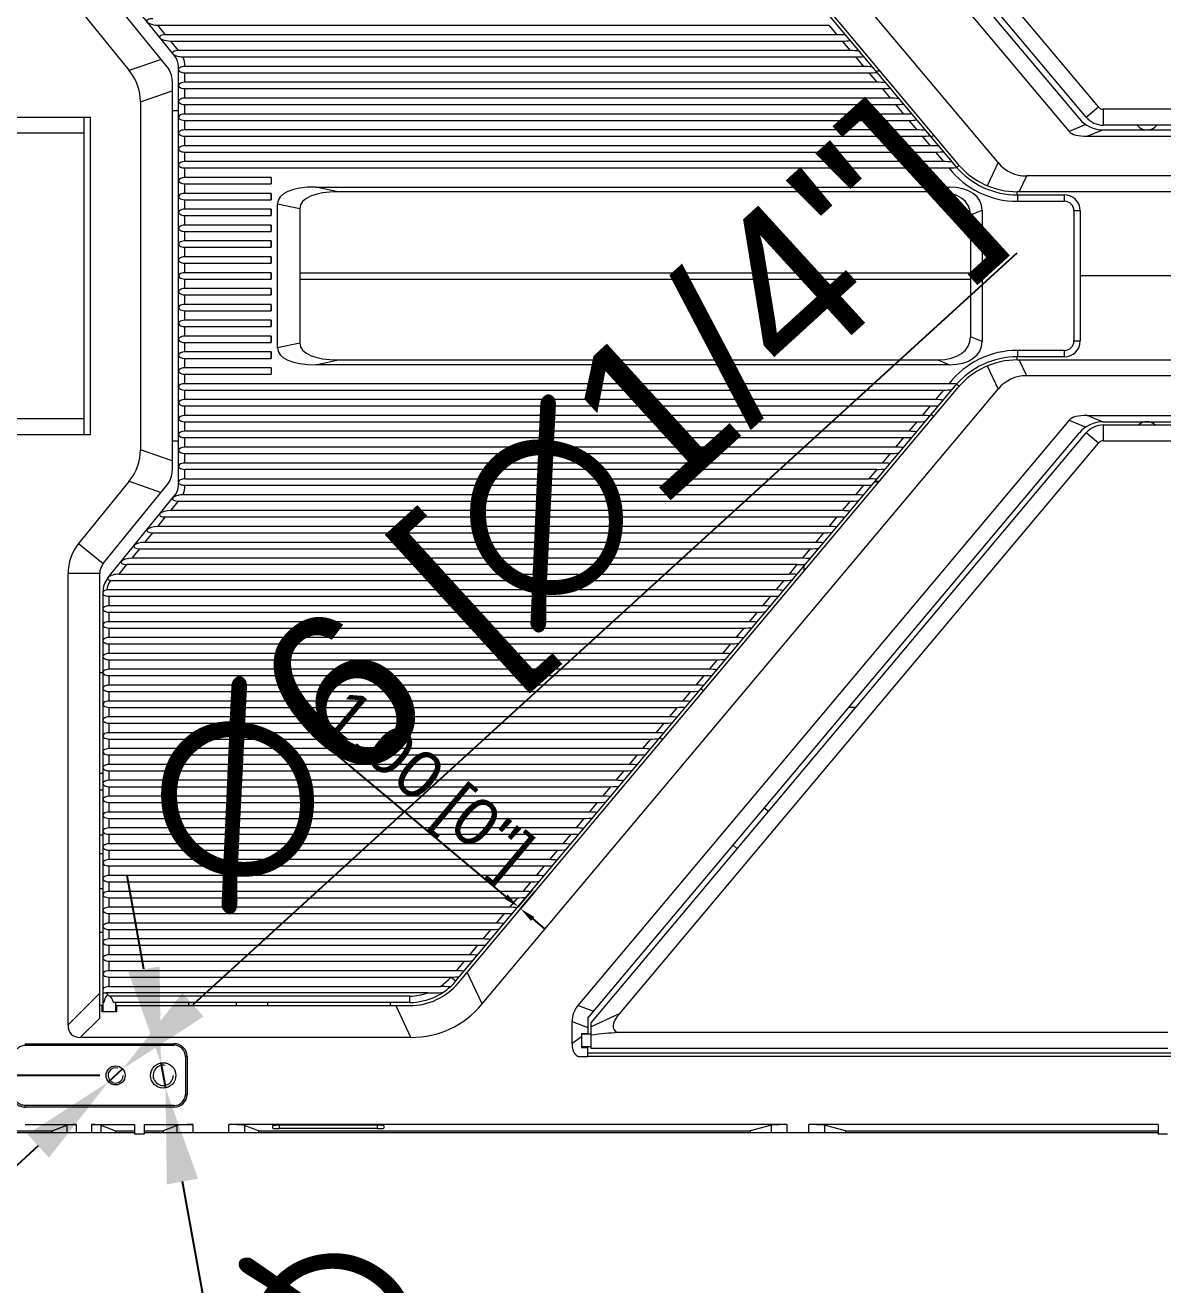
# Model space of a CAD drawing. Header units: millimetres. Extents: x 2185 to 26698, y 9658 to 17427.
# Drawn here: x 4200.4 to 4558.9, y 10549.8 to 10946.8 of the extents above; entities that cross this region are included whole.
import ezdxf

# ---------------------------------------------------------------- set-up
doc = ezdxf.new("R2010")
doc.units = ezdxf.units.MM
doc.linetypes.add('SLD-实线', pattern=[0])
doc.layers.add('文字层', color=8, linetype='SLD-实线', lineweight=15)
doc.styles.get("Standard").update_dxf_attribs({"font": 'arial.ttf'})
doc.dimstyles.new('ISO-25', dxfattribs={"dimtxt": 50, "dimasz": 30, "dimexe": 1.25, "dimexo": 0.625, "dimtad": 1, "dimtxsty": 'Standard', "dimcen": 2.5, "dimadec": 0, "dimazin": 0, "dimtfac": 1, "dimtmove": 0, "dimatfit": 3, "dimfxl": 1, "dimarcsym": 0})
doc.dimstyles.get("Standard").update_dxf_attribs({"dimtxt": 15, "dimasz": 5, "dimexe": 0.18, "dimexo": 0.0625, "dimgap": 0.09, "dimtad": 1, "dimjust": 1, "dimzin": 0, "dimdsep": 46, "dimtxsty": 'Standard', "dimcen": 0.09, "dimadec": 0, "dimazin": 0, "dimtfac": 1, "dimtofl": 0, "dimtmove": 0, "dimatfit": 3, "dimfxl": 1, "dimtolj": 1, "dimtzin": 0, "dimarcsym": 0})
doc.dimstyles.new('我的A-GB-50', dxfattribs={"dimscale": 0.5, "dimtxt": 80, "dimasz": 50, "dimexe": 20, "dimexo": 10, "dimgap": 15, "dimtad": 1, "dimdec": 1, "dimzin": 9, "dimdsep": 46, "dimtxsty": 'Standard', "dimcen": 2.5, "dimadec": 0, "dimazin": 0, "dimtfac": 1, "dimtdec": 1, "dimtmove": 0, "dimatfit": 3, "dimfxl": 2, "dimarcsym": 0})

# ---------------------------------------------------------------- blocks, each defined once
blk = doc.blocks.new('76128193')
at = {"color": 7, "linetype": 'Continuous'}
for p, q in [((-3836.59, 2545.93), (-3681.84, 2361.5)), ((-3679.56, 2361.93), (-3835.59, 2547.88)), ((-3675.73, 2365.15), (-3826.55, 2544.89)), ((-3707.34, 2347.63), (-3869.95, 2541.42)), ((-3839.75, 2541.92), (-3684.94, 2357.42)), ((-3878.2, 2534.14), (-3720.78, 2346.54)), ((-3877.43, 2534.79), (-3720.01, 2347.18)), ((-3987.87, 2407.16), (-3966.72, 2381.11)), ((-3969.17, 2377.77), (-3989.32, 2402.6)), ((-3997.08, 2396.29), (-3981.11, 2376.62)), ((-3969.69, 2387.93), (-3972.12, 2390.93)), ((-3972.12, 2390.93), (-3760.64, 2390.93)), ((-3760.64, 2390.93), (-3758.12, 2387.93)), ((-3758.12, 2387.93), (-3969.69, 2387.93)), ((-3965.63, 2382.93), (-3968.06, 2385.93)), ((-3968.06, 2385.93), (-3756.44, 2385.93)), ((-3753.93, 2382.93), (-3965.63, 2382.93)), ((-3756.44, 2385.93), (-3753.93, 2382.93)), ((-3971.11, 2380.17), (-3981.11, 2376.62)), ((-3964.27, 2380.93), (-3752.25, 2380.93)), ((-3752.25, 2380.93), (-3749.73, 2377.93)), ((-3965.6, 2245.91), (-3965.6, 2377.95)), ((-3749.73, 2377.93), (-3963.6, 2377.93)), ((-3963.6, 2372.93), (-3963.6, 2375.93)), ((-3963.6, 2375.93), (-3748.05, 2375.93)), ((-3748.05, 2375.93), (-3745.53, 2372.93)), ((-3744.55, 2376.43), (-3745.86, 2376.43)), ((-3977.6, 2366.73), (-3967.6, 2370.28)), ((-3967.6, 2373.36), (-3967.6, 2250.5)), ((-3745.53, 2372.93), (-3963.6, 2372.93)), ((-3963.6, 2367.93), (-3963.6, 2370.93)), ((-3963.6, 2370.93), (-3743.86, 2370.93)), ((-3743.86, 2370.93), (-3741.34, 2367.93)), ((-3977.6, 2366.73), (-3977.6, 2257.13)), ((-3741.34, 2367.93), (-3963.6, 2367.93)), ((-3965.6, 2363.93), (-3967.6, 2363.93)), ((-3963.6, 2362.93), (-3963.6, 2365.93)), ((-3963.6, 2365.93), (-3739.66, 2365.93)), ((-3737.14, 2362.93), (-3963.6, 2362.93)), ((-3739.66, 2365.93), (-3737.14, 2362.93)), ((-3679.56, 2361.93), (-3675.73, 2365.15)), ((-3591.8, 2364.43), (-3674.19, 2364.43)), ((-3674.19, 2364.43), (-3674.19, 2359.43)), ((-4018.07, 2361.93), (-3993.39, 2361.93)), ((-3995.39, 2261.93), (-3995.39, 2361.93)), ((-3993.39, 2261.93), (-3993.39, 2361.93)), ((-3963.6, 2357.93), (-3963.6, 2360.93)), ((-3963.6, 2360.93), (-3735.47, 2360.93)), ((-3735.47, 2360.93), (-3732.95, 2357.93)), ((-3679.68, 2359.59), (-3684.94, 2357.42)), ((-3591.8, 2359.43), (-3674.19, 2359.43)), ((-3995.39, 2356.93), (-4018.42, 2356.93)), ((-3732.95, 2357.93), (-3963.6, 2357.93)), ((-3963.6, 2352.93), (-3963.6, 2355.93)), ((-3963.6, 2355.93), (-3731.27, 2355.93)), ((-3731.27, 2355.93), (-3728.75, 2352.93)), ((-3727.62, 2356.25), (-3728.29, 2355.59)), ((-3679.26, 2355.93), (-3674.4, 2357.93)), ((-3679.26, 2355.93), (-3587.86, 2355.93)), ((-3674.18, 2357.93), (-3589.86, 2357.93)), ((-3728.75, 2352.93), (-3963.6, 2352.93)), ((-3963.6, 2347.93), (-3963.6, 2350.93)), ((-3963.6, 2350.93), (-3727.07, 2350.93)), ((-3727.07, 2350.93), (-3724.56, 2347.93)), ((-3724.56, 2347.93), (-3963.6, 2347.93)), ((-3719.59, 2346.69), (-3720.36, 2346.05)), ((-3707.34, 2347.63), (-3710.74, 2340.34)), ((-3963.6, 2342.93), (-3963.6, 2345.93)), ((-3963.6, 2345.93), (-3722.86, 2345.93)), ((-3936.38, 2342.93), (-3963.6, 2342.93)), ((-3936.38, 2342.93), (-3936.38, 2340.93)), ((-3700.66, 2338.43), (-3698.32, 2343.43)), ((-3577.64, 2343.43), (-3698.32, 2343.43)), ((-3963.6, 2337.93), (-3963.6, 2340.93)), ((-3963.6, 2340.93), (-3936.38, 2340.93)), ((-3915.31, 2338.43), (-3922.37, 2339.93)), ((-3922.37, 2339.93), (-3722.68, 2339.93)), ((-3726.36, 2338.43), (-3915.31, 2338.43)), ((-3722.68, 2339.93), (-3726.36, 2338.43)), ((-3701.29, 2337.43), (-3701.29, 2338.43)), ((-3576.43, 2338.43), (-3701.26, 2338.43)), ((-3936.38, 2337.93), (-3963.6, 2337.93)), ((-3963.6, 2332.93), (-3963.6, 2335.93)), ((-3963.6, 2335.93), (-3936.38, 2335.93)), ((-3936.56, 2337.49), (-3936.56, 2336.37)), ((-3936.38, 2337.93), (-3936.38, 2335.93)), ((-3934.4, 2289.19), (-3934.4, 2334.67)), ((-3934.4, 2334.67), (-3927.34, 2333.17)), ((-3701.24, 2337.43), (-3686.43, 2337.43)), ((-3701.24, 2337.43), (-3701.24, 2335.43)), ((-3701.24, 2335.43), (-3686.43, 2335.43)), ((-3686.43, 2335.43), (-3686.43, 2337.43)), ((-3936.38, 2332.93), (-3963.6, 2332.93)), ((-3963.6, 2327.93), (-3963.6, 2330.93)), ((-3963.6, 2330.93), (-3936.38, 2330.93)), ((-3936.56, 2332.49), (-3936.56, 2331.37)), ((-3936.38, 2332.93), (-3936.38, 2330.93)), ((-3927.34, 2333.17), (-3927.35, 2312.93)), ((-3716.01, 2331.13), (-3712.33, 2332.63)), ((-3716.01, 2331.13), (-3716.01, 2292.73)), ((-3712.33, 2332.63), (-3712.33, 2291.23)), ((-3681.43, 2332.43), (-3683.43, 2332.43)), ((-3683.43, 2332.43), (-3683.43, 2291.43)), ((-3681.43, 2332.43), (-3681.43, 2291.43)), ((-3936.38, 2327.93), (-3963.6, 2327.93)), ((-3936.56, 2327.49), (-3936.56, 2326.37)), ((-3936.38, 2327.93), (-3936.38, 2325.93)), ((-3963.6, 2322.93), (-3963.6, 2325.93)), ((-3963.6, 2325.93), (-3936.38, 2325.93)), ((-3936.38, 2322.93), (-3963.6, 2322.93)), ((-3936.56, 2322.49), (-3936.56, 2321.37)), ((-3936.38, 2322.93), (-3936.38, 2320.93)), ((-3963.6, 2317.93), (-3963.6, 2320.93)), ((-3963.6, 2320.93), (-3936.38, 2320.93)), ((-3936.38, 2317.93), (-3963.6, 2317.93)), ((-3963.6, 2312.93), (-3963.6, 2315.93)), ((-3963.6, 2315.93), (-3936.38, 2315.93)), ((-3936.56, 2317.49), (-3936.56, 2316.37)), ((-3936.38, 2317.93), (-3936.38, 2315.93)), ((-3936.38, 2312.93), (-3963.6, 2312.93)), ((-3963.6, 2307.93), (-3963.6, 2310.93)), ((-3963.6, 2310.93), (-3936.38, 2310.93)), ((-3936.56, 2312.49), (-3936.56, 2311.37)), ((-3936.38, 2312.93), (-3936.38, 2310.93)), ((-3927.35, 2312.93), (-3927.35, 2310.93)), ((-3927.35, 2310.93), (-3927.34, 2290.69)), ((-3927.34, 2312.93), (-3716.01, 2312.93)), ((-3927.34, 2310.93), (-3716.01, 2310.93)), ((-3631.64, 2311.93), (-3681.43, 2311.93)), ((-3936.38, 2307.93), (-3963.6, 2307.93)), ((-3936.56, 2307.49), (-3936.56, 2306.37)), ((-3936.38, 2307.93), (-3936.38, 2305.93)), ((-3963.6, 2302.93), (-3963.6, 2305.93)), ((-3963.6, 2305.93), (-3936.38, 2305.93)), ((-3936.38, 2302.93), (-3963.6, 2302.93)), ((-3936.38, 2302.93), (-3936.38, 2300.93)), ((-3963.6, 2297.93), (-3963.6, 2300.93)), ((-3963.6, 2300.93), (-3936.38, 2300.93)), ((-3936.56, 2302.49), (-3936.56, 2301.37)), ((-3936.38, 2297.93), (-3963.6, 2297.93)), ((-3963.6, 2292.93), (-3963.6, 2295.93)), ((-3963.6, 2295.93), (-3936.38, 2295.93)), ((-3936.56, 2297.49), (-3936.56, 2296.37)), ((-3936.38, 2297.93), (-3936.38, 2295.93)), ((-3936.38, 2292.93), (-3963.6, 2292.93)), ((-3963.6, 2287.93), (-3963.6, 2290.93)), ((-3963.6, 2290.93), (-3936.38, 2290.93)), ((-3936.56, 2292.49), (-3936.56, 2291.37)), ((-3936.38, 2292.93), (-3936.38, 2290.93)), ((-3927.34, 2290.69), (-3934.4, 2289.19)), ((-3712.33, 2291.23), (-3716.01, 2292.73)), ((-3683.43, 2291.43), (-3681.43, 2291.43)), ((-3936.38, 2287.93), (-3963.6, 2287.93)), ((-3936.56, 2287.49), (-3936.56, 2286.37)), ((-3936.38, 2287.93), (-3936.38, 2285.93)), ((-3686.43, 2288.43), (-3701.24, 2288.43)), ((-3701.24, 2288.43), (-3701.24, 2286.43)), ((-3686.43, 2286.43), (-3686.43, 2288.43)), ((-3963.6, 2282.93), (-3963.6, 2285.93)), ((-3963.6, 2285.93), (-3936.38, 2285.93)), ((-3936.38, 2282.93), (-3963.6, 2282.93)), ((-3936.38, 2282.93), (-3936.38, 2280.93)), ((-3922.37, 2283.93), (-3915.31, 2285.43)), ((-3722.68, 2283.93), (-3922.37, 2283.93)), ((-3915.31, 2285.43), (-3726.36, 2285.43)), ((-3726.36, 2285.43), (-3722.68, 2283.93)), ((-3710.74, 2283.52), (-3707.34, 2276.23)), ((-3701.29, 2285.43), (-3701.29, 2286.43)), ((-3701.26, 2285.43), (-3576.43, 2285.43)), ((-3686.43, 2286.43), (-3701.24, 2286.43)), ((-3698.32, 2280.43), (-3700.66, 2285.43)), ((-3963.6, 2277.93), (-3963.6, 2280.93)), ((-3963.6, 2280.93), (-3936.38, 2280.93)), ((-3577.64, 2280.43), (-3698.32, 2280.43)), ((-3722.86, 2277.93), (-3963.6, 2277.93)), ((-3963.6, 2272.93), (-3963.6, 2275.93)), ((-3963.6, 2275.93), (-3724.56, 2275.93)), ((-3878.2, 2089.72), (-3720.78, 2277.32)), ((-3877.43, 2089.07), (-3720.01, 2276.68)), ((-3869.95, 2082.44), (-3707.34, 2276.23)), ((-3724.56, 2275.93), (-3727.07, 2272.93)), ((-3720.36, 2277.81), (-3719.59, 2277.17)), ((-3727.07, 2272.93), (-3963.6, 2272.93)), ((-3963.6, 2267.93), (-3963.6, 2270.93)), ((-3963.6, 2270.93), (-3728.75, 2270.93)), ((-3728.75, 2270.93), (-3731.27, 2267.93)), ((-4019.41, 2266.93), (-3995.39, 2266.93)), ((-3731.27, 2267.93), (-3963.6, 2267.93)), ((-3728.29, 2268.28), (-3727.62, 2267.61)), ((-3674.4, 2265.93), (-3679.26, 2267.93)), ((-3679.26, 2267.93), (-3587.86, 2267.93)), ((-3963.6, 2262.93), (-3963.6, 2265.93)), ((-3963.6, 2265.93), (-3732.95, 2265.93)), ((-3735.47, 2262.93), (-3963.6, 2262.93)), ((-3684.94, 2266.44), (-3839.75, 2081.94)), ((-3732.95, 2265.93), (-3735.47, 2262.93)), ((-3684.94, 2266.44), (-3679.68, 2264.28)), ((-3674.19, 2264.93), (-3591.81, 2264.93)), ((-3674.19, 2264.93), (-3674.19, 2259.93)), ((-3674.18, 2265.93), (-3589.86, 2265.93)), ((-4018.07, 2261.93), (-3993.39, 2261.93)), ((-3967.6, 2259.93), (-3965.6, 2259.93)), ((-3963.6, 2257.93), (-3963.6, 2260.93)), ((-3963.6, 2260.93), (-3737.14, 2260.93)), ((-3836.59, 2077.93), (-3681.84, 2262.36)), ((-3835.59, 2076.48), (-3679.56, 2262.43)), ((-3826.55, 2079.47), (-3675.73, 2259.22)), ((-3737.14, 2260.93), (-3739.66, 2257.93)), ((-3675.73, 2259.22), (-3679.56, 2262.43)), ((-3674.19, 2259.93), (-3591.81, 2259.93)), ((-3967.6, 2253.58), (-3977.6, 2257.13)), ((-3739.66, 2257.93), (-3963.6, 2257.93)), ((-3963.6, 2252.93), (-3963.6, 2255.93)), ((-3963.6, 2255.93), (-3741.34, 2255.93)), ((-3741.34, 2255.93), (-3743.86, 2252.93)), ((-3743.86, 2252.93), (-3963.6, 2252.93)), ((-3981.11, 2247.24), (-3997.08, 2227.57)), ((-3981.11, 2247.24), (-3971.11, 2243.69)), ((-3963.6, 2247.93), (-3963.6, 2250.93)), ((-3745.53, 2250.93), (-3963.6, 2250.93)), ((-3963.6, 2247.93), (-3748.05, 2247.93)), ((-3745.53, 2250.93), (-3748.05, 2247.93)), ((-3744.81, 2247.13), (-3746.11, 2247.13)), ((-3989.32, 2221.27), (-3969.17, 2246.09)), ((-3963.6, 2245.93), (-3749.73, 2245.93)), ((-3749.73, 2245.93), (-3752.25, 2242.93)), ((-3746.24, 2246.97), (-3744.94, 2246.97)), ((-3987.87, 2216.7), (-3966.72, 2242.76)), ((-3968.06, 2237.93), (-3965.63, 2240.93)), ((-3965.63, 2240.93), (-3753.93, 2240.93)), ((-3752.25, 2242.93), (-3964.27, 2242.93)), ((-3753.93, 2240.93), (-3756.44, 2237.93)), ((-3972.12, 2232.93), (-3969.69, 2235.93)), ((-3969.69, 2235.93), (-3758.12, 2235.93)), ((-3756.44, 2237.93), (-3968.06, 2237.93)), ((-3758.12, 2235.93), (-3760.64, 2232.93)), ((-3760.64, 2232.93), (-3972.12, 2232.93)), ((-3997.08, 2227.57), (-3989.32, 2221.27)), ((-3976.18, 2227.93), (-3973.74, 2230.93)), ((-3764.83, 2227.93), (-3976.18, 2227.93)), ((-3973.74, 2230.93), (-3762.32, 2230.93)), ((-3762.32, 2230.93), (-3764.83, 2227.93)), ((-3980.24, 2222.93), (-3977.8, 2225.93)), ((-3977.8, 2225.93), (-3766.51, 2225.93)), ((-3766.51, 2225.93), (-3769.03, 2222.93)), ((-3984.29, 2217.93), (-3981.86, 2220.93)), ((-3770.71, 2220.93), (-3981.86, 2220.93)), ((-3769.03, 2222.93), (-3980.24, 2222.93)), ((-3770.71, 2220.93), (-3773.22, 2217.93)), ((-3768.43, 2218.97), (-3768.43, 2220.53)), ((-4000.43, 2075.85), (-4000.43, 2218.12)), ((-3990.43, 2218.12), (-4000.43, 2218.12)), ((-3990.43, 2078.01), (-3990.43, 2218.12)), ((-3986.95, 2215.93), (-3774.9, 2215.93)), ((-3984.29, 2217.93), (-3773.22, 2217.93)), ((-3774.9, 2215.93), (-3777.42, 2212.93)), ((-3989.43, 2212.29), (-3989.43, 2079.93)), ((-3777.42, 2212.93), (-3988.2, 2212.93)), ((-3987.43, 2207.93), (-3987.43, 2210.93)), ((-3987.43, 2210.93), (-3779.1, 2210.93)), ((-3781.62, 2207.93), (-3987.43, 2207.93)), ((-3779.1, 2210.93), (-3781.62, 2207.93)), ((-3987.43, 2202.93), (-3987.43, 2205.93)), ((-3987.43, 2205.93), (-3783.29, 2205.93)), ((-3783.29, 2205.93), (-3785.81, 2202.93)), ((-3785.81, 2202.93), (-3987.43, 2202.93)), ((-3987.43, 2197.93), (-3987.43, 2200.93)), ((-3987.43, 2200.93), (-3787.49, 2200.93)), ((-3787.49, 2200.93), (-3790.01, 2197.93)), ((-3790.01, 2197.93), (-3987.43, 2197.93)), ((-3987.43, 2192.93), (-3987.43, 2195.93)), ((-3987.43, 2195.93), (-3791.68, 2195.93)), ((-3791.68, 2195.93), (-3794.2, 2192.93)), ((-3794.2, 2192.93), (-3987.43, 2192.93)), ((-3987.43, 2187.93), (-3987.43, 2190.93)), ((-3987.43, 2190.93), (-3795.88, 2190.93)), ((-3798.4, 2187.93), (-3987.43, 2187.93)), ((-3795.88, 2190.93), (-3798.4, 2187.93)), ((-3990.43, 2186.93), (-3989.43, 2186.93)), ((-3987.43, 2182.93), (-3987.43, 2185.93)), ((-3987.43, 2185.93), (-3800.08, 2185.93)), ((-3800.08, 2185.93), (-3802.59, 2182.93)), ((-3802.59, 2182.93), (-3987.43, 2182.93)), ((-3987.43, 2177.93), (-3987.43, 2180.93)), ((-3987.43, 2180.93), (-3804.27, 2180.93)), ((-3804.27, 2180.93), (-3806.79, 2177.93)), ((-3800.21, 2181.1), (-3800.98, 2181.74)), ((-3806.79, 2177.93), (-3987.43, 2177.93)), ((-3987.43, 2172.93), (-3987.43, 2175.93)), ((-3987.43, 2175.93), (-3808.47, 2175.93)), ((-3808.47, 2175.93), (-3810.98, 2172.93)), ((-3752.14, 2175.93), (-3754.36, 2175.93)), ((-3810.98, 2172.93), (-3987.43, 2172.93)), ((-3987.43, 2167.93), (-3987.43, 2170.93)), ((-3987.43, 2170.93), (-3812.66, 2170.93)), ((-3815.18, 2167.93), (-3987.43, 2167.93)), ((-3812.66, 2170.93), (-3815.18, 2167.93)), ((-3987.43, 2162.93), (-3987.43, 2165.93)), ((-3987.43, 2165.93), (-3816.86, 2165.93)), ((-3816.86, 2165.93), (-3819.38, 2162.93)), ((-3813.83, 2166.42), (-3813.07, 2165.78)), ((-3819.38, 2162.93), (-3987.43, 2162.93)), ((-3987.43, 2157.93), (-3987.43, 2160.93)), ((-3987.43, 2160.93), (-3821.05, 2160.93)), ((-3821.05, 2160.93), (-3823.57, 2157.93)), ((-3823.57, 2157.93), (-3987.43, 2157.93)), ((-3987.43, 2152.93), (-3987.43, 2155.93)), ((-3987.43, 2155.93), (-3825.25, 2155.93)), ((-3825.25, 2155.93), (-3827.77, 2152.93)), ((-3990.43, 2155.19), (-3989.43, 2155.19)), ((-3827.77, 2152.93), (-3987.43, 2152.93)), ((-3989.43, 2149.79), (-3990.43, 2149.79)), ((-3987.43, 2147.93), (-3987.43, 2150.93)), ((-3987.43, 2150.93), (-3829.44, 2150.93)), ((-3831.96, 2147.93), (-3987.43, 2147.93)), ((-3829.44, 2150.93), (-3831.96, 2147.93)), ((-3987.43, 2142.93), (-3987.43, 2145.93)), ((-3987.43, 2145.93), (-3833.64, 2145.93)), ((-3833.64, 2145.93), (-3836.16, 2142.93)), ((-3779.71, 2143.07), (-3781.02, 2144.16)), ((-3836.16, 2142.93), (-3987.43, 2142.93)), ((-3987.43, 2137.93), (-3987.43, 2140.93)), ((-3987.43, 2140.93), (-3837.84, 2140.93)), ((-3837.84, 2140.93), (-3840.35, 2137.93)), ((-3840.35, 2137.93), (-3987.43, 2137.93)), ((-3987.43, 2132.93), (-3987.43, 2135.93)), ((-3987.43, 2135.93), (-3842.03, 2135.93)), ((-3842.03, 2135.93), (-3844.55, 2132.93)), ((-3990.43, 2135.79), (-3989.43, 2135.79)), ((-3844.55, 2132.93), (-3987.43, 2132.93)), ((-3790.83, 2132.46), (-3789.56, 2131.33)), ((-3989.43, 2129.79), (-3990.43, 2129.79)), ((-3987.43, 2127.93), (-3987.43, 2130.93)), ((-3987.43, 2130.93), (-3846.23, 2130.93)), ((-3848.74, 2127.93), (-3987.43, 2127.93)), ((-3846.23, 2130.93), (-3848.74, 2127.93)), ((-3987.43, 2122.93), (-3987.43, 2125.93)), ((-3987.43, 2125.93), (-3850.42, 2125.93)), ((-3850.42, 2125.93), (-3852.94, 2122.93)), ((-3852.94, 2122.93), (-3987.43, 2122.93)), ((-3987.43, 2117.93), (-3987.43, 2120.93)), ((-3987.43, 2120.93), (-3854.62, 2120.93)), ((-3854.62, 2120.93), (-3857.13, 2117.93)), ((-3990.43, 2118.86), (-3989.43, 2118.86)), ((-3857.13, 2117.93), (-3987.43, 2117.93)), ((-3987.43, 2112.93), (-3987.43, 2115.93)), ((-3987.43, 2115.93), (-3858.81, 2115.93)), ((-3861.33, 2112.93), (-3987.43, 2112.93)), ((-3858.81, 2115.93), (-3861.33, 2112.93)), ((-3987.43, 2107.93), (-3987.43, 2110.93)), ((-3987.43, 2110.93), (-3863.01, 2110.93)), ((-3863.01, 2110.93), (-3865.53, 2107.93)), ((-3989.43, 2105), (-3990.43, 2105)), ((-3865.53, 2107.93), (-3987.43, 2107.93)), ((-3987.43, 2105.93), (-3867.2, 2105.93)), ((-3987.43, 2102.93), (-3987.43, 2105.93)), ((-3867.2, 2105.93), (-3869.72, 2102.93)), ((-3869.72, 2102.93), (-3987.43, 2102.93)), ((-3987.43, 2100.93), (-3871.4, 2100.93)), ((-3987.43, 2097.93), (-3987.43, 2100.93)), ((-3871.4, 2100.93), (-3873.92, 2097.93)), ((-3873.92, 2097.93), (-3987.43, 2097.93)), ((-3987.43, 2095.93), (-3875.59, 2095.93)), ((-3987.43, 2092.93), (-3987.43, 2095.93)), ((-3878.11, 2092.93), (-3987.43, 2092.93)), ((-3875.59, 2095.93), (-3878.11, 2092.93)), ((-3869.95, 2082.44), (-3874.61, 2092.44)), ((-3987.43, 2090.93), (-3879.79, 2090.93)), ((-3987.43, 2087.93), (-3987.43, 2090.93)), ((-3879.64, 2090.93), (-3878.2, 2089.72)), ((-3990.43, 2085.85), (-4000.43, 2075.85)), ((-3988.4, 2085.93), (-3987.43, 2084.93)), ((-3887.01, 2085.93), (-3988.4, 2085.93)), ((-3987.43, 2087.93), (-3883.11, 2087.93)), ((-3892.75, 2084.93), (-3987.43, 2084.93)), ((-3892.75, 2082.93), (-3892.75, 2084.93)), ((-3989.45, 2081.93), (-3990.43, 2081.93)), ((-3989.68, 2079.93), (-3989.68, 2081.93)), ((-3989.13, 2082.93), (-3989.43, 2082.93)), ((-3892.75, 2082.93), (-3986.11, 2082.93)), ((-3985.43, 2082.93), (-3985.43, 2079.93)), ((-3985.43, 2081.93), (-3892.75, 2081.93)), ((-3985.18, 2081.93), (-3985.18, 2079.93)), ((-3962.36, 2081.93), (-3962.36, 2082.93)), ((-3947.43, 2082.93), (-3947.43, 2081.93)), ((-3937.43, 2081.93), (-3937.43, 2082.93)), ((-3898.93, 2082.93), (-3898.93, 2081.93)), ((-3897.14, 2081.93), (-3892.48, 2071.93)), ((-3834.75, 2080.12), (-3839.75, 2081.94)), ((-3996.51, 2071.93), (-3990.43, 2078.01)), ((-3985.18, 2079.93), (-3989.68, 2079.93)), ((-3841.59, 2076.9), (-3836.59, 2075.08)), ((-3841.59, 2069.85), (-3841.59, 2076.9)), ((-3836.59, 2077.93), (-3836.59, 2073.18)), ((-3826.55, 2079.47), (-3835.59, 2075.26)), ((-3835.59, 2068.43), (-3835.59, 2076.48)), ((-3838.59, 2073.18), (-3836.59, 2073.18)), ((-3838.59, 2073.18), (-3838.59, 2068.68)), ((-3838.59, 2073.07), (-3836.59, 2073.07)), ((-3835.59, 2072.93), (-3838.59, 2072.93)), ((-3836.59, 2072.93), (-3836.59, 2073.07)), ((-3653.88, 2073.43), (-3827.14, 2073.43)), ((-4013.93, 2069.93), (-3966.93, 2069.93)), ((-4013.93, 2069.93), (-4013.93, 2069.43)), ((-4013.92, 2069.43), (-3966.93, 2069.43)), ((-3996.51, 2071.93), (-3892.48, 2071.93)), ((-3966.93, 2069.43), (-3966.93, 2069.93)), ((-3835.59, 2068.93), (-3838.59, 2068.93)), ((-3836.59, 2068.79), (-3838.59, 2068.79)), ((-3838.59, 2068.68), (-3836.59, 2068.68)), ((-3836.59, 2068.79), (-3836.59, 2068.93)), ((-3836.59, 2065.93), (-3836.59, 2068.68)), ((-3653.88, 2068.43), (-3835.59, 2068.43)), ((-3962.93, 2065.93), (-3963.43, 2065.93)), ((-3963.43, 2065.93), (-3963.43, 2053.93)), ((-3962.93, 2065.93), (-3962.93, 2053.93)), ((-3651.21, 2066.93), (-3836.59, 2066.93)), ((-3651.21, 2065.93), (-3836.59, 2065.93)), ((-3963.43, 2053.93), (-3962.93, 2053.93)), ((-4013.93, 2050.43), (-4013.93, 2049.93)), ((-3966.93, 2049.93), (-4013.93, 2049.93)), ((-3966.93, 2050.43), (-4013.92, 2050.43)), ((-3966.93, 2049.93), (-3966.93, 2050.43)), ((-4020.43, 2041.93), (-3979.43, 2041.93)), ((-4019.93, 2042.43), (-4005.43, 2042.43)), ((-4013.93, 2044.43), (-3997.83, 2044.43)), ((-4005.43, 2042.43), (-4000.8, 2044.28)), ((-4005.43, 2042.43), (-4005.43, 2041.93)), ((-4000.8, 2044.28), (-4000.8, 2041.93)), ((-3997.83, 2044.43), (-3997.83, 2041.93)), ((-3993.03, 2044.43), (-3979.43, 2044.43)), ((-3993.03, 2044.43), (-3993.03, 2041.93)), ((-3990.07, 2044.28), (-3985.43, 2042.43)), ((-3990.07, 2044.28), (-3990.07, 2041.93)), ((-3985.43, 2042.43), (-3979.43, 2042.43)), ((-3985.43, 2042.43), (-3985.43, 2041.93)), ((-3979.43, 2044.43), (-3979.43, 2041.43)), ((-3976.43, 2041.43), (-3979.43, 2041.43)), ((-3976.43, 2044.43), (-3961.1, 2044.43)), ((-3976.43, 2044.43), (-3976.43, 2041.43)), ((-3976.43, 2042.43), (-3970.43, 2042.43)), ((-3976.43, 2041.93), (-3656.93, 2041.93)), ((-3966.05, 2044.19), (-3970.43, 2042.43)), ((-3970.43, 2042.43), (-3970.43, 2041.93)), ((-3966.05, 2041.93), (-3966.05, 2044.19)), ((-3961.1, 2044.43), (-3961.1, 2041.93)), ((-3773.89, 2044.43), (-3949.77, 2044.43)), ((-3949.77, 2041.93), (-3949.77, 2044.43)), ((-3940.43, 2042.43), (-3944.82, 2044.19)), ((-3944.82, 2044.19), (-3944.82, 2041.93)), ((-3940.43, 2042.43), (-3785.43, 2042.43)), ((-3940.43, 2042.43), (-3940.43, 2041.93)), ((-3935.93, 2043.29), (-3935.93, 2044.09)), ((-3902.93, 2044.2), (-3933.93, 2044.2)), ((-3933.93, 2044.2), (-3933.93, 2043.17)), ((-3902.93, 2043.17), (-3933.93, 2043.17)), ((-3902.93, 2043.17), (-3902.93, 2044.2)), ((-3900.93, 2044.09), (-3900.93, 2043.29)), ((-3778.78, 2044.21), (-3785.43, 2042.43)), ((-3785.43, 2042.43), (-3785.43, 2041.93)), ((-3778.78, 2041.93), (-3778.78, 2044.21)), ((-3773.89, 2044.43), (-3773.89, 2041.93)), ((-3656.93, 2044.43), (-3766.98, 2044.43)), ((-3766.98, 2041.93), (-3766.98, 2044.43)), ((-3755.43, 2042.43), (-3762.09, 2044.21)), ((-3762.09, 2044.21), (-3762.09, 2041.93)), ((-3755.43, 2042.43), (-3656.93, 2042.43)), ((-3755.43, 2042.43), (-3755.43, 2041.93)), ((-3656.93, 2044.43), (-3656.93, 2041.43)), ((-3653.93, 2041.43), (-3656.93, 2041.43))]:
    blk.add_line(p, q, dxfattribs=at)
for centre, radius in [((-3985.43, 2059.93), 3), ((-3970.43, 2059.93), 4)]:
    blk.add_circle(centre, radius, dxfattribs=at)
for centre, radius, start, end in [((-3970.6, 2377.95), 5, 0, 39.0635), ((-3970.6, 2377.95), 7, 359.8028, 25.1589), ((-3974.6, 2373.36), 7, 0, 39.0635), ((-3674.19, 2366.43), 2, 220, 270), ((-3674.18, 2367.93), 10, 220, 270), ((-3674.19, 2366.43), 7, 220, 270), ((-3660.43, 2361.93), 4, 219.3608, 320.6392), ((-3701.24, 2362.93), 25.5, 220, 270.0005), ((-3701.24, 2362.93), 24.5, 220.0024, 269.9697), ((-3701.24, 2362.93), 27.5, 218.1835, 270), ((-3722.23, 2361.66), 15.71, 275.4897, 276.8104), ((-3686.43, 2332.43), 5, 0, 90), ((-3686.43, 2332.43), 3, 0, 90), ((-3686.43, 2291.43), 5, 270, 0), ((-3686.43, 2291.43), 3, 270.0323, 360), ((-3701.24, 2260.93), 27.5, 89.9869, 141.8165), ((-3701.24, 2260.93), 25.5, 89.9996, 140), ((-3701.24, 2260.93), 24.5, 90.0309, 140), ((-3722.38, 2260.84), 17.08, 83.2468, 85.9519), ((-3674.18, 2255.93), 10, 90, 140), ((-3674.19, 2257.93), 7, 90, 140), ((-3660.43, 2261.93), 4, 49.3836, 130.6164), ((-3674.19, 2257.93), 2, 90, 140), ((-3745.5, 2278), 27.07, 269.9296, 275.7035), ((-3974.6, 2250.5), 7, 320.9365, 0), ((-3970.6, 2245.91), 5, 320.9365, 0), ((-3970.6, 2245.91), 7, 334.8411, 0.1972), ((-3985.43, 2218.12), 15, 140.9365, 180), ((-3985.43, 2218.12), 5, 140.9365, 180), ((-3770.67, 2248), 27.07, 269.9295, 275.7035), ((-3982.43, 2212.29), 7, 140.9365, 180), ((-3982.43, 2212.29), 5.8, 141.1272, 173.6644), ((-3892.75, 2101.93), 19, 270, 320), ((-3892.75, 2101.93), 20, 270, 320), ((-3892.75, 2101.93), 17, 304.5603, 319.6798), ((-3879.79, 2118.44), 27.5, 270, 270.3069), ((-3988.39, 2102), 16.07, 266.2934, 269.969), ((-3892.75, 2101.93), 17, 270, 289.7492), ((-3966.93, 2065.93), 4, 0, 89.9969), ((-3966.93, 2065.93), 3.5, 0, 89.9908), ((-3985.43, 2059.93), 2.4, 74.0896, 0), ((-3970.43, 2059.93), 3.2, 78.1353, 360), ((-3966.93, 2053.93), 4, 270.0031, 360), ((-3966.93, 2053.93), 3.5, 270.0091, 360)]:
    blk.add_arc(centre, radius, start, end, dxfattribs=at)
for centre, major_axis, ratio, start_param, end_param in [((-3972.93, 2391.93), (2.7, -0.34), 0.348244, 1.920197, 5.06179), ((-3968.87, 2386.93), (2.7, -0.34), 0.348244, 1.920197, 5.06179), ((-3757.28, 2386.93), (5.29, -0.16), 0.186516, 1.21233, 1.735928), ((-3757.28, 2386.93), (5.29, -0.16), 0.186516, -1.405664, -0.882065), ((-3964.82, 2381.93), (2.7, -0.34), 0.348244, 1.920197, 3.490993), ((-3753.09, 2381.93), (5.29, -0.16), 0.186516, 1.21233, 1.735928), ((-3753.09, 2381.93), (5.29, -0.16), 0.186516, -1.405664, -0.882065), ((-4385.53, 2227.59), (407.04, 144.4), 0.185229, -0.065614, 0.065614), ((-3963.6, 2376.93), (2, 0), 0.5, 3.141592, 4.712389), ((-3748.89, 2376.93), (5.29, -0.16), 0.186516, 1.21233, 1.735928), ((-3963.6, 2371.93), (2, 0), 0.5, 7.853982, 10.995574), ((-3744.7, 2371.93), (5.29, -0.16), 0.186516, 1.21233, 1.735928), ((-3744.7, 2371.93), (5.29, -0.16), 0.186516, -1.405664, -0.882065), ((-3963.6, 2366.93), (2, 0), 0.5, 1.570796, 4.712389), ((-3740.5, 2366.93), (5.29, -0.16), 0.186516, 1.21233, 1.735928), ((-3963.6, 2361.93), (2, 0), 0.5, 1.570796, 4.712389), ((-3740.5, 2366.93), (5.29, -0.16), 0.186516, -1.405664, -0.882065), ((-3736.3, 2361.93), (5.29, -0.16), 0.186516, 1.21233, 1.735928), ((-3736.3, 2361.93), (5.29, -0.16), 0.186516, -1.405664, -0.882065), ((-3963.6, 2356.93), (2, 0), 0.5, 1.570796, 4.712389), ((-3732.11, 2356.93), (5.29, -0.16), 0.186516, 1.21233, 1.735928), ((-3732.11, 2356.93), (5.29, -0.16), 0.186516, -1.405664, -0.882065), ((-3635.89, 2378.29), (49.36, 20.36), 0.18728, -3.082306, -2.715379), ((-3963.6, 2351.93), (2, 0), 0.5, 1.570796, 4.712389), ((-3727.91, 2351.93), (5.29, -0.16), 0.186516, 1.21233, 1.735928), ((-3727.91, 2351.93), (5.29, -0.16), 0.186516, -1.405664, -0.882065), ((-3963.6, 2346.93), (2, 0), 0.5, 7.853982, 10.995574), ((-3723.72, 2346.93), (5.29, -0.16), 0.186516, 1.21233, 1.735928), ((-3561.15, 2649.37), (142.17, 304.89), 0.178355, -3.22457, -3.058615), ((-3963.6, 2341.93), (2, 0), 0.5, 7.853982, 10.995574), ((-3913.95, 2330.99), (20.38, -4.33), 0.383888, 2.076385, 3.222994), ((-3906.89, 2329.49), (20.38, -4.33), 0.383888, 2.076385, 3.222994), ((-3731.86, 2327.25), (-15.39, -6.26), 0.601742, 2.901603, 4.118084), ((-3728.17, 2328.75), (15.39, 6.26), 0.601742, -0.23999, 0.976491), ((-3963.6, 2336.93), (2, 0), 0.5, 1.570796, 4.712389), ((-3936.38, 2336.93), (0, 1), 0.216178, 0, 0.972159), ((-3936.38, 2336.93), (0, 1), 0.216178, -4.113752, -3.141593), ((-3963.6, 2331.93), (2, 0), 0.5, 1.570796, 4.712389), ((-3936.38, 2331.93), (0, 1), 0.216178, 0, 0.972159), ((-3936.38, 2331.93), (0, 1), 0.216178, -4.113752, -3.141593), ((-3963.6, 2326.93), (2, 0), 0.5, 1.570796, 4.712389), ((-3936.38, 2326.93), (0, 1), 0.216178, 0, 0.972159), ((-3963.6, 2321.93), (2, 0), 0.5, 1.570796, 4.712389), ((-3936.38, 2326.93), (0, 1), 0.216178, -4.113752, -3.141593), ((-3936.38, 2321.93), (0, 1), 0.216178, 0, 0.972159), ((-3936.38, 2321.93), (0, 1), 0.216178, -4.113752, -3.141593), ((-3963.6, 2316.93), (2, 0), 0.5, 1.570796, 4.712389), ((-3936.38, 2316.93), (0, 1), 0.216178, 0, 0.972159), ((-3936.38, 2316.93), (0, 1), 0.216178, -4.113752, -3.141593), ((-3963.6, 2311.93), (2, 0), 0.5, 1.570796, 4.712389), ((-3936.38, 2311.93), (0, 1), 0.216178, 0, 0.972159), ((-3936.38, 2311.93), (0, 1), 0.216178, -4.113752, -3.141593), ((-3963.6, 2306.93), (2, 0), 0.5, 1.570796, 4.712389), ((-3936.38, 2306.93), (0, 1), 0.216178, 0, 0.972159), ((-3963.6, 2301.93), (2, 0), 0.5, 1.570796, 4.712389), ((-3936.38, 2306.93), (0, 1), 0.216178, -4.113752, -3.141593), ((-3936.38, 2301.93), (0, 1), 0.216178, 0, 0.972159), ((-3936.38, 2301.93), (0, 1), 0.216178, -4.113752, -3.141593), ((-3963.6, 2296.93), (2, 0), 0.5, 1.570796, 4.712389), ((-3936.38, 2296.93), (0, 1), 0.216178, 0, 0.972159), ((-3936.38, 2296.93), (0, 1), 0.216178, -4.113752, -3.141593), ((-3963.6, 2291.93), (2, 0), 0.5, 1.570796, 4.712389), ((-3936.38, 2291.93), (0, 1), 0.216178, 0, 0.972159), ((-3936.38, 2291.93), (0, 1), 0.216178, -4.113752, -3.141593), ((-3906.89, 2294.37), (20.38, 4.33), 0.383888, 3.060192, 4.2068), ((-3731.86, 2296.61), (-15.39, 6.26), 0.601742, 2.165102, 3.381582), ((-3728.17, 2295.11), (15.39, -6.26), 0.601742, -0.976491, 0.23999), ((-3963.6, 2286.93), (2, 0), 0.5, 7.853982, 10.995574), ((-3936.38, 2286.93), (0, 1), 0.216178, 0, 0.972159), ((-3913.95, 2292.87), (20.38, 4.33), 0.383888, 3.060192, 4.2068), ((-3963.6, 2281.93), (2, 0), 0.5, 1.570796, 4.712389), ((-3936.38, 2286.93), (0, 1), 0.216178, -4.113752, -3.141593), ((-3561.15, 1974.49), (-142.17, 304.89), 0.178355, -0.082977, 0.082977), ((-3963.6, 2276.93), (2, 0), 0.5, 7.853982, 10.995574), ((-3723.72, 2276.93), (5.29, 0.16), 0.186516, -1.735928, -1.21233), ((-3963.6, 2271.93), (2, 0), 0.5, 7.853982, 10.995574), ((-3727.91, 2271.93), (5.29, 0.16), 0.186516, -1.735928, -1.21233), ((-3727.91, 2271.93), (5.29, 0.16), 0.186516, 0.882065, 1.405664), ((-3963.6, 2266.93), (2, 0), 0.5, 7.853982, 10.995574), ((-3732.11, 2266.93), (5.29, 0.16), 0.186516, 0.882065, 1.405664), ((-3635.89, 2245.57), (49.36, -20.36), 0.18728, 2.715379, 3.082306), ((-3963.6, 2261.93), (2, 0), 0.5, 7.853982, 10.995574), ((-3736.3, 2261.93), (5.29, 0.16), 0.186516, 0.882065, 1.405664), ((-3732.11, 2266.93), (5.29, 0.16), 0.186516, -1.735928, -1.21233), ((-3736.3, 2261.93), (5.29, 0.16), 0.186516, -1.735928, -1.21233), ((-4385.53, 2396.27), (407.04, -144.4), 0.185229, -0.065614, 0.065614), ((-3963.6, 2256.93), (2, 0), 0.5, 7.853982, 10.995574), ((-3740.5, 2256.93), (5.29, 0.16), 0.186516, -1.735928, -1.21233), ((-3740.5, 2256.93), (5.29, 0.16), 0.186516, 0.882065, 1.405664), ((-3963.6, 2251.93), (2, 0), 0.5, 1.570796, 4.712389), ((-3744.7, 2251.93), (5.29, 0.16), 0.186516, 0.882065, 1.405664), ((-3963.6, 2246.93), (2, 0), 0.5, 1.570796, 3.141593), ((-3748.89, 2246.93), (5.29, 0.16), 0.186516, -1.735928, -1.21233), ((-3964.82, 2241.93), (2.7, 0.34), 0.348244, 9.075378, 10.646173), ((-3753.09, 2241.93), (5.29, 0.16), 0.186516, -1.735928, -1.21233), ((-3753.09, 2241.93), (5.29, 0.16), 0.186516, 0.882065, 1.405664), ((-3968.87, 2236.93), (2.7, 0.34), 0.348244, 7.504581, 10.646173), ((-3757.28, 2236.93), (5.29, 0.16), 0.186516, -1.735928, -1.21233), ((-3757.28, 2236.93), (5.29, 0.16), 0.186516, 0.882065, 1.405664), ((-3972.93, 2231.93), (2.7, 0.34), 0.348244, 7.504581, 10.646173), ((-3761.48, 2231.93), (5.29, 0.16), 0.186516, 0.882065, 1.405664), ((-3976.99, 2226.93), (2.7, 0.34), 0.348244, 7.504581, 10.646173), ((-3765.67, 2226.93), (5.29, 0.16), 0.186516, 0.882065, 1.405664), ((-3761.48, 2231.93), (5.29, 0.16), 0.186516, -1.735928, -1.21233), ((-3765.67, 2226.93), (5.29, 0.16), 0.186516, -1.735928, -1.21233), ((-3981.05, 2221.93), (2.7, 0.34), 0.348244, 7.504581, 10.646173), ((-3769.87, 2221.93), (5.29, 0.16), 0.186516, 0.882065, 1.405664), ((-3985.11, 2216.93), (2.7, 0.34), 0.348244, 1.221395, 2.792192), ((-3774.06, 2216.93), (5.29, 0.16), 0.186516, -1.735928, -1.21233), ((-3778.26, 2211.93), (5.29, 0.16), 0.186516, 0.882065, 1.405664), ((-3987.43, 2206.93), (2, 0), 0.5, 1.570796, 4.712389), ((-3782.45, 2206.93), (5.29, 0.16), 0.186516, 0.882065, 1.405664), ((-3778.26, 2211.93), (5.29, 0.16), 0.186516, -1.735928, -1.21233), ((-3782.45, 2206.93), (5.29, 0.16), 0.186516, -1.735928, -1.21233), ((-3987.43, 2201.93), (2, 0), 0.5, 1.570796, 4.712389), ((-3786.65, 2201.93), (5.29, 0.16), 0.186516, -1.735928, -1.21233), ((-3786.65, 2201.93), (5.29, 0.16), 0.186516, 0.882065, 1.405664), ((-3987.43, 2196.93), (2, 0), 0.5, 1.570796, 4.712389), ((-3790.85, 2196.93), (5.29, 0.16), 0.186516, -1.735928, -1.21233), ((-3790.85, 2196.93), (5.29, 0.16), 0.186516, 0.882065, 1.405664), ((-3987.43, 2191.93), (2, 0), 0.5, 1.570796, 4.712389), ((-3795.04, 2191.93), (5.29, 0.16), 0.186516, 0.882065, 1.405664), ((-3987.43, 2186.93), (2, 0), 0.5, 1.570796, 4.712389), ((-3799.24, 2186.93), (5.29, 0.16), 0.186516, 0.882065, 1.405664), ((-3795.04, 2191.93), (5.29, 0.16), 0.186516, -1.735928, -1.21233), ((-3799.24, 2186.93), (5.29, 0.16), 0.186516, -1.735928, -1.21233), ((-3987.43, 2181.93), (2, 0), 0.5, 1.570796, 4.712389), ((-3803.43, 2181.93), (5.29, 0.16), 0.186516, -1.735928, -1.21233), ((-3803.43, 2181.93), (5.29, 0.16), 0.186516, 0.882065, 1.405664), ((-3987.43, 2176.93), (2, 0), 0.5, 1.570796, 4.712389), ((-3807.63, 2176.93), (5.29, 0.16), 0.186516, -1.735928, -1.21233), ((-3807.63, 2176.93), (5.29, 0.16), 0.186516, 0.882065, 1.405664), ((-3987.43, 2171.93), (2, 0), 0.5, 1.570796, 4.712389), ((-3811.82, 2171.93), (5.29, 0.16), 0.186516, 0.882065, 1.405664), ((-3987.43, 2166.93), (2, 0), 0.5, 1.570796, 4.712389), ((-3816.02, 2166.93), (5.29, 0.16), 0.186516, 0.882065, 1.405664), ((-3811.82, 2171.93), (5.29, 0.16), 0.186516, -1.735928, -1.21233), ((-3816.02, 2166.93), (5.29, 0.16), 0.186516, -1.735928, -1.21233), ((-3987.43, 2161.93), (2, 0), 0.5, 1.570796, 4.712389), ((-3820.21, 2161.93), (5.29, 0.16), 0.186516, -1.735928, -1.21233), ((-3820.21, 2161.93), (5.29, 0.16), 0.186516, 0.882065, 1.405664), ((-3987.43, 2156.93), (2, 0), 0.5, 1.570796, 4.712389), ((-3824.41, 2156.93), (5.29, 0.16), 0.186516, -1.735928, -1.21233), ((-3824.41, 2156.93), (5.29, 0.16), 0.186516, 0.882065, 1.405664), ((-3987.43, 2151.93), (2, 0), 0.5, 7.853982, 10.995574), ((-3828.61, 2151.93), (5.29, 0.16), 0.186516, 0.882065, 1.405664), ((-3987.43, 2146.93), (2, 0), 0.5, 7.853982, 10.995574), ((-3832.8, 2146.93), (5.29, 0.16), 0.186516, 0.882065, 1.405664), ((-3828.61, 2151.93), (5.29, 0.16), 0.186516, -1.735928, -1.21233), ((-3832.8, 2146.93), (5.29, 0.16), 0.186516, -1.735928, -1.21233), ((-3987.43, 2141.93), (2, 0), 0.5, 1.570796, 4.712389), ((-3837, 2141.93), (5.29, 0.16), 0.186516, -1.735928, -1.21233), ((-3837, 2141.93), (5.29, 0.16), 0.186516, 0.882065, 1.405664), ((-3987.43, 2136.93), (2, 0), 0.5, 1.570796, 4.712389), ((-3841.19, 2136.93), (5.29, 0.16), 0.186516, -1.735928, -1.21233), ((-3841.19, 2136.93), (5.29, 0.16), 0.186516, 0.882065, 1.405664), ((-3987.43, 2131.93), (2, 0), 0.5, 1.570796, 4.712389), ((-3845.39, 2131.93), (5.29, 0.16), 0.186516, 0.882065, 1.405664), ((-3987.43, 2126.93), (2, 0), 0.5, 1.570796, 4.712389), ((-3849.58, 2126.93), (5.29, 0.16), 0.186516, 0.882065, 1.405664), ((-3845.39, 2131.93), (5.29, 0.16), 0.186516, -1.735928, -1.21233), ((-3849.58, 2126.93), (5.29, 0.16), 0.186516, -1.735928, -1.21233), ((-3987.43, 2121.93), (2, 0), 0.5, 1.570796, 4.712389), ((-3853.78, 2121.93), (5.29, 0.16), 0.186516, -1.735928, -1.21233), ((-3853.78, 2121.93), (5.29, 0.16), 0.186516, 0.882065, 1.405664), ((-3987.43, 2116.93), (2, 0), 0.5, 1.570796, 4.712389), ((-3857.97, 2116.93), (5.29, 0.16), 0.186516, -1.735928, -1.21233), ((-3857.97, 2116.93), (5.29, 0.16), 0.186516, 0.882065, 1.405664), ((-3987.43, 2111.93), (2, 0), 0.5, 1.570796, 4.712389), ((-3862.17, 2111.93), (5.29, 0.16), 0.186516, 0.882065, 1.405664), ((-3862.17, 2111.93), (5.29, 0.16), 0.186516, -1.735928, -1.21233), ((-3987.43, 2106.93), (2, 0), 0.5, 1.570796, 4.712389), ((-3866.36, 2106.93), (5.29, 0.16), 0.186516, -1.735928, -1.21233), ((-3866.36, 2106.93), (5.29, 0.16), 0.186516, 0.882065, 1.405664), ((-3987.43, 2101.93), (2, 0), 0.5, 1.570796, 4.712389), ((-3870.56, 2101.93), (5.29, 0.16), 0.186516, -1.735928, -1.21233), ((-3870.56, 2101.93), (5.29, 0.16), 0.186516, 0.882065, 1.405664), ((-3987.43, 2096.93), (2, 0), 0.5, 1.570796, 4.712389), ((-3874.76, 2096.93), (5.29, 0.16), 0.186516, 0.882065, 1.405664), ((-3987.43, 2091.93), (2, 0), 0.5, 1.570796, 4.712389), ((-3878.95, 2091.93), (5.29, 0.16), 0.186516, 0.882065, 1.405664), ((-3874.76, 2096.93), (5.29, 0.16), 0.186516, -1.735928, -1.21233), ((-3878.95, 2091.93), (5.29, 0.16), 0.186516, -1.707838, -1.21233), ((-3987.43, 2086.93), (2, 0), 0.5, 1.570796, 3.141593), ((-3987.43, 2076.93), (-0.53, 8.26), 0.233531, -0.267131, 0.742988), ((-3987.43, 2076.93), (0, 8), 0.25, -0.722734, 0), ((-4235.42, 2836.78), (-355.43, 762.22), 0.178355, 3.058615, 3.22457), ((-2969.96, 2474.93), (-858.57, -400.36), 0.042224, -0.090304, 0.040423), ((-3898.45, 2173.91), (-101, -101), 0.140028, -0.139123, 0.139123), ((-4117.97, 1939.6), (310.21, 129.43), 0.111795, 0.311671, 0.382592), ((-3997.83, 2044.26), (3, 0), 0.057143, 1.570796, 2.999696), ((-3993.03, 2044.26), (3, 0), 0.057143, 0.141897, 1.570796), ((-3961.1, 2044.15), (5, 0), 0.057143, 1.570796, 2.999696), ((-3949.77, 2044.15), (5, 0), 0.057143, 0.141897, 1.570796), ((-3933.93, 2044.09), (2, 0), 0.057143, 1.570796, 3.141593), ((-3933.93, 2043.29), (2, 0), 0.057143, 3.141593, 4.712389), ((-3902.93, 2044.09), (2, 0), 0.057143, 0, 1.570796), ((-3902.93, 2043.29), (2, 0), 0.057143, -1.570796, 0), ((-3773.89, 2044.15), (5, 0), 0.057143, 1.570796, 2.930499), ((-3766.98, 2044.15), (5, 0), 0.057143, 0.211093, 1.570796)]:
    blk.add_ellipse(centre, major_axis=major_axis, ratio=ratio, start_param=start_param, end_param=end_param, dxfattribs=at)
for points in [[(-3967.2, 2381.69), (-3967.01, 2381.59), (-3966.81, 2381.5), (-3966.61, 2381.41)], [(-3965.39, 2377.4), (-3965.47, 2377.34), (-3965.55, 2377.26), (-3965.6, 2377.17)], [(-3748.05, 2375.93), (-3747.22, 2375.93), (-3746.38, 2375.96), (-3745.55, 2376.06)], [(-3722.86, 2345.93), (-3722.15, 2345.93), (-3721.44, 2345.96), (-3720.73, 2346.03)], [(-3721.17, 2277.87), (-3721.73, 2277.91), (-3722.3, 2277.93), (-3722.86, 2277.93)], [(-3745.55, 2247.8), (-3746.38, 2247.9), (-3747.22, 2247.93), (-3748.05, 2247.93)], [(-3965.6, 2246.69), (-3965.55, 2246.6), (-3965.47, 2246.52), (-3965.39, 2246.46)], [(-3965.39, 2246.46), (-3965.31, 2246.38), (-3965.21, 2246.32), (-3965.11, 2246.27)], [(-3966.61, 2242.45), (-3966.81, 2242.36), (-3967.01, 2242.27), (-3967.2, 2242.17)], [(-3987.83, 2216.74), (-3987.88, 2216.65), (-3987.89, 2216.53), (-3987.88, 2216.42)], [(-3770.73, 2217.8), (-3771.55, 2217.9), (-3772.39, 2217.93), (-3773.22, 2217.93)], [(-3989.36, 2212.27), (-3989.41, 2212.17), (-3989.44, 2212.06), (-3989.44, 2211.94)], [(-3887.01, 2085.93), (-3885.44, 2085.93), (-3883.87, 2085.95), (-3882.3, 2086.06)], [(-3880.05, 2087.8), (-3881.07, 2087.91), (-3882.09, 2087.93), (-3883.11, 2087.93)], [(-3841.59, 2069.85), (-3840.7, 2070.74), (-3839.66, 2071.48), (-3838.59, 2072.14)]]:
    blk.add_open_spline(points, degree=3, dxfattribs=at)
for points, knots in [([(-3966.61, 2381.41), (-3966.52, 2381.38), (-3966.17, 2381.25), (-3965.81, 2381.14), (-3965.54, 2381.08)], [0, 0, 0, 0, 0.2535, 1, 1, 1, 1]), ([(-3965.54, 2381.08), (-3965.44, 2381.06), (-3965.02, 2380.97), (-3964.59, 2380.93), (-3964.27, 2380.93)], [0, 0, 0, 0, 0.253446, 1, 1, 1, 1]), ([(-3963.6, 2377.93), (-3963.92, 2377.93), (-3964.55, 2377.86), (-3965.15, 2377.61), (-3965.39, 2377.4)], [0, 0, 0, 0, 0.495467, 1, 1, 1, 1]), ([(-3965.11, 2246.27), (-3965, 2246.2), (-3964.52, 2246), (-3963.99, 2245.93), (-3963.6, 2245.93)], [0, 0, 0, 0, 0.253805, 1, 1, 1, 1]), ([(-3965.55, 2242.78), (-3965.64, 2242.76), (-3966, 2242.67), (-3966.35, 2242.55), (-3966.61, 2242.45)], [0, 0, 0, 0, 0.24683, 1, 1, 1, 1]), ([(-3964.27, 2242.93), (-3964.37, 2242.93), (-3964.8, 2242.92), (-3965.23, 2242.85), (-3965.55, 2242.78)], [0, 0, 0, 0, 0.247146, 1, 1, 1, 1]), ([(-3987.88, 2216.42), (-3987.87, 2216.4), (-3987.85, 2216.32), (-3987.81, 2216.25), (-3987.77, 2216.2)], [0, 0, 0, 0, 0.265318, 1, 1, 1, 1]), ([(-3987.77, 2216.2), (-3987.73, 2216.15), (-3987.48, 2215.97), (-3987.17, 2215.93), (-3986.95, 2215.93)], [0, 0, 0, 0, 0.243547, 1, 1, 1, 1]), ([(-3989.43, 2211.93), (-3989.43, 2211.88), (-3989.4, 2211.7), (-3989.28, 2211.54), (-3989.18, 2211.44)], [0, 0, 0, 0, 0.257652, 1, 1, 1, 1]), ([(-3988.2, 2212.93), (-3988.42, 2212.93), (-3988.77, 2212.85), (-3989.16, 2212.59), (-3989.31, 2212.38), (-3989.36, 2212.27)], [0, 0, 0, 0, 0.473364, 0.726687, 1, 1, 1, 1]), ([(-3989.18, 2211.44), (-3988.95, 2211.24), (-3988.35, 2211), (-3987.74, 2210.93), (-3987.43, 2210.93)], [0, 0, 0, 0, 0.503145, 1, 1, 1, 1]), ([(-3839.75, 2081.94), (-3840.34, 2081.24), (-3841.3, 2079.64), (-3841.59, 2077.8), (-3841.59, 2076.9)], [0, 0, 0, 0, 0.5, 1, 1, 1, 1]), ([(-4017.43, 2065.93), (-4017.43, 2066.39), (-4017.25, 2067.31), (-4016.47, 2068.47), (-4015.3, 2069.25), (-4014.38, 2069.43), (-4013.92, 2069.43)], [0, 0, 0, 0, 0.250025, 0.499999, 0.749974, 1, 1, 1, 1]), ([(-3841.59, 2069.85), (-3841.59, 2069.21), (-3841.47, 2068.24), (-3841.03, 2067.2), (-3840.67, 2066.67), (-3840.35, 2066.31), (-3840.02, 2066.07), (-3839.72, 2065.93), (-3839.48, 2065.92), (-3839.24, 2065.93), (-3838.92, 2065.93), (-3838.36, 2065.93), (-3837.55, 2065.93), (-3836.91, 2065.93), (-3836.59, 2065.93)], [0, 0, 0, 0, 0.249387, 0.374342, 0.436884, 0.499448, 0.562053, 0.593425, 0.624523, 0.655973, 0.687199, 0.749761, 0.874879, 1, 1, 1, 1]), ([(-4017.94, 2053.87), (-4017.93, 2053.36), (-4017.73, 2052.31), (-4016.82, 2051), (-4015.49, 2050.13), (-4014.44, 2049.93), (-4013.93, 2049.93)], [0, 0, 0, 0, 0.249991, 0.500013, 0.749974, 1, 1, 1, 1]), ([(-4013.92, 2050.43), (-4014.38, 2050.43), (-4015.3, 2050.61), (-4016.47, 2051.39), (-4017.25, 2052.56), (-4017.43, 2053.48), (-4017.43, 2053.93)], [0, 0, 0, 0, 0.250026, 0.5, 0.749975, 1, 1, 1, 1])]:
    blk.add_open_spline(points, degree=3, knots=knots, dxfattribs=at)
blk = doc.blocks.new('*D115')
at = {"layer": 'Defpoints', "color": 0, "transparency": 16777216}
for p in [(4360.29, 10674.35), (4361.06, 10673.71), (4356.51, 10668.28)]:
    blk.add_point(p, dxfattribs=at)
at = {"layer": '文字层', "color": 0, "lineweight": -2, "transparency": 16777216}
for p, q in [((4351.91, 10672.14), (4291.48, 10722.84)), ((4360.25, 10674.31), (4355.62, 10668.79)), ((4361.02, 10673.66), (4356.39, 10668.15)), ((4360.34, 10665.07), (4364.17, 10661.86))]:
    blk.add_line(p, q, dxfattribs=at)
at = {"layer": '文字层', "color": 0, "transparency": 16777216}
for points in [[(4352.45, 10672.78), (4351.37, 10671.5), (4355.74, 10668.93)], [(4360.87, 10665.71), (4359.8, 10664.43), (4356.51, 10668.28)]]:
    blk.add_solid(points, dxfattribs=at)
at = {"layer": '文字层', "color": 0, "transparency": 16777216, "insert": (4326.02, 10706.53), "char_height": 15, "attachment_point": 5, "rotation": 320}
blk.add_mtext('\\A1;1.00 [0"]', dxfattribs=at)
blk = doc.blocks.new('*D107')
at = {"color": 0, "lineweight": -2, "transparency": 16777216}
for p, q in [((4223.9, 11119.78), (4128.17, 11119.78)), ((4138.17, 11094.78), (4138.17, 10640.78)), ((4223.9, 10615.78), (4128.17, 10615.78))]:
    blk.add_line(p, q, dxfattribs=at)
at = {"color": 0, "transparency": 16777216}
for points in [[(4134, 11094.78), (4142.34, 11094.78), (4138.17, 11119.78)], [(4134, 10640.78), (4142.34, 10640.78), (4138.17, 10615.78)]]:
    blk.add_solid(points, dxfattribs=at)
at = {"layer": 'Defpoints', "color": 0, "transparency": 16777216}
for p in [(4228.9, 11119.78), (4138.17, 10615.78), (4228.9, 10615.78)]:
    blk.add_point(p, dxfattribs=at)
at = {"color": 0, "lineweight": 5, "transparency": 16777216, "insert": (4104.78, 10867.78), "char_height": 40, "attachment_point": 5, "rotation": 90}
blk.add_mtext('504 [1\'-7 7/8"]', dxfattribs=at)
blk = doc.blocks.new('*D461')
at = {"color": 0, "lineweight": -2, "transparency": 16777216}
for p, q in [((4512.94, 10874.95), (4253.28, 10638.02)), ((4226.68, 10613.75), (4231.12, 10617.8)), ((4204.52, 10593.53), (4182.36, 10573.31))]:
    blk.add_line(p, q, dxfattribs=at)
at = {"color": 0, "transparency": 16777216}
for points in [[(4249.91, 10641.71), (4256.65, 10634.33), (4231.12, 10617.8)], [(4201.15, 10597.23), (4207.89, 10589.84), (4226.68, 10613.75)]]:
    blk.add_solid(points, dxfattribs=at)
at = {"layer": 'Defpoints', "color": 0, "transparency": 16777216}
for p in [(4231.12, 10617.8), (4226.68, 10613.75)]:
    blk.add_point(p, dxfattribs=at)
at = {"color": 0, "transparency": 16777216, "insert": (4371.62, 10791.33), "char_height": 50, "attachment_point": 5, "rotation": 42.3788}
blk.add_mtext('∅6 [∅1/4"]', dxfattribs=at)
blk = doc.blocks.new('*D462')
at = {"color": 0, "lineweight": -2, "transparency": 16777216}
for p, q in [((4237.84, 10649.23), (4232.49, 10678.75)), ((4243.19, 10619.71), (4244.61, 10611.84)), ((4312.65, 10236.45), (4249.96, 10582.32))]:
    blk.add_line(p, q, dxfattribs=at)
at = {"color": 0, "transparency": 16777216}
for points in [[(4242.76, 10650.12), (4232.92, 10648.34), (4243.19, 10619.71)], [(4254.88, 10583.21), (4245.04, 10581.43), (4244.61, 10611.84)]]:
    blk.add_solid(points, dxfattribs=at)
at = {"layer": 'Defpoints', "color": 0, "transparency": 16777216}
for p in [(4243.19, 10619.71), (4244.61, 10611.84)]:
    blk.add_point(p, dxfattribs=at)
at = {"color": 0, "transparency": 16777216, "insert": (4316.93, 10400.6), "char_height": 50, "attachment_point": 5, "rotation": 280.2727}
blk.add_mtext('∅8 [∅3/8"]', dxfattribs=at)

msp = doc.modelspace()

# ---------------------------------------------------------------- block references
at = {"layer": '文字层'}
msp.add_blockref('76128193', (8214.333, 8555.845), dxfattribs=at)

# ---------------------------------------------------------------- dimensions: what is measured, and where the dimension line sits
at = {"lineweight": 5}
dim = msp.add_linear_dim(base=(4138.17, 10615.776), p1=(4228.9, 11119.776), p2=(4228.9, 10615.776), angle=90, dimstyle='我的A-GB-50', dxfattribs=at)
dim.commit()
dim.dimension.update_dxf_attribs({"geometry": '*D107', "text_midpoint": (4138.17, 10867.776), "dimtype": 160})
for p1, p2, picture, middle in [((4226.683, 10613.753), (4231.116, 10617.798), '*D461', (4371.617, 10791.329)), ((4243.186, 10619.711), (4244.613, 10611.84), '*D462', (4316.931, 10400.596))]:
    dim = msp.add_diameter_dim_2p(p1=p1, p2=p2, dimstyle='ISO-25')
    dim.commit()
    dim.dimension.update_dxf_attribs({"geometry": picture, "text_midpoint": middle})
at = {"layer": '文字层'}
dim = msp.add_aligned_dim(p1=(4360.294, 10674.353), p2=(4361.06, 10673.711), distance=-7.083, dimstyle='Standard', dxfattribs=at)
dim.commit()
dim.dimension.update_dxf_attribs({"geometry": '*D115', "text_midpoint": (4326.019, 10706.533)})

doc.saveas('drawing.dxf')
